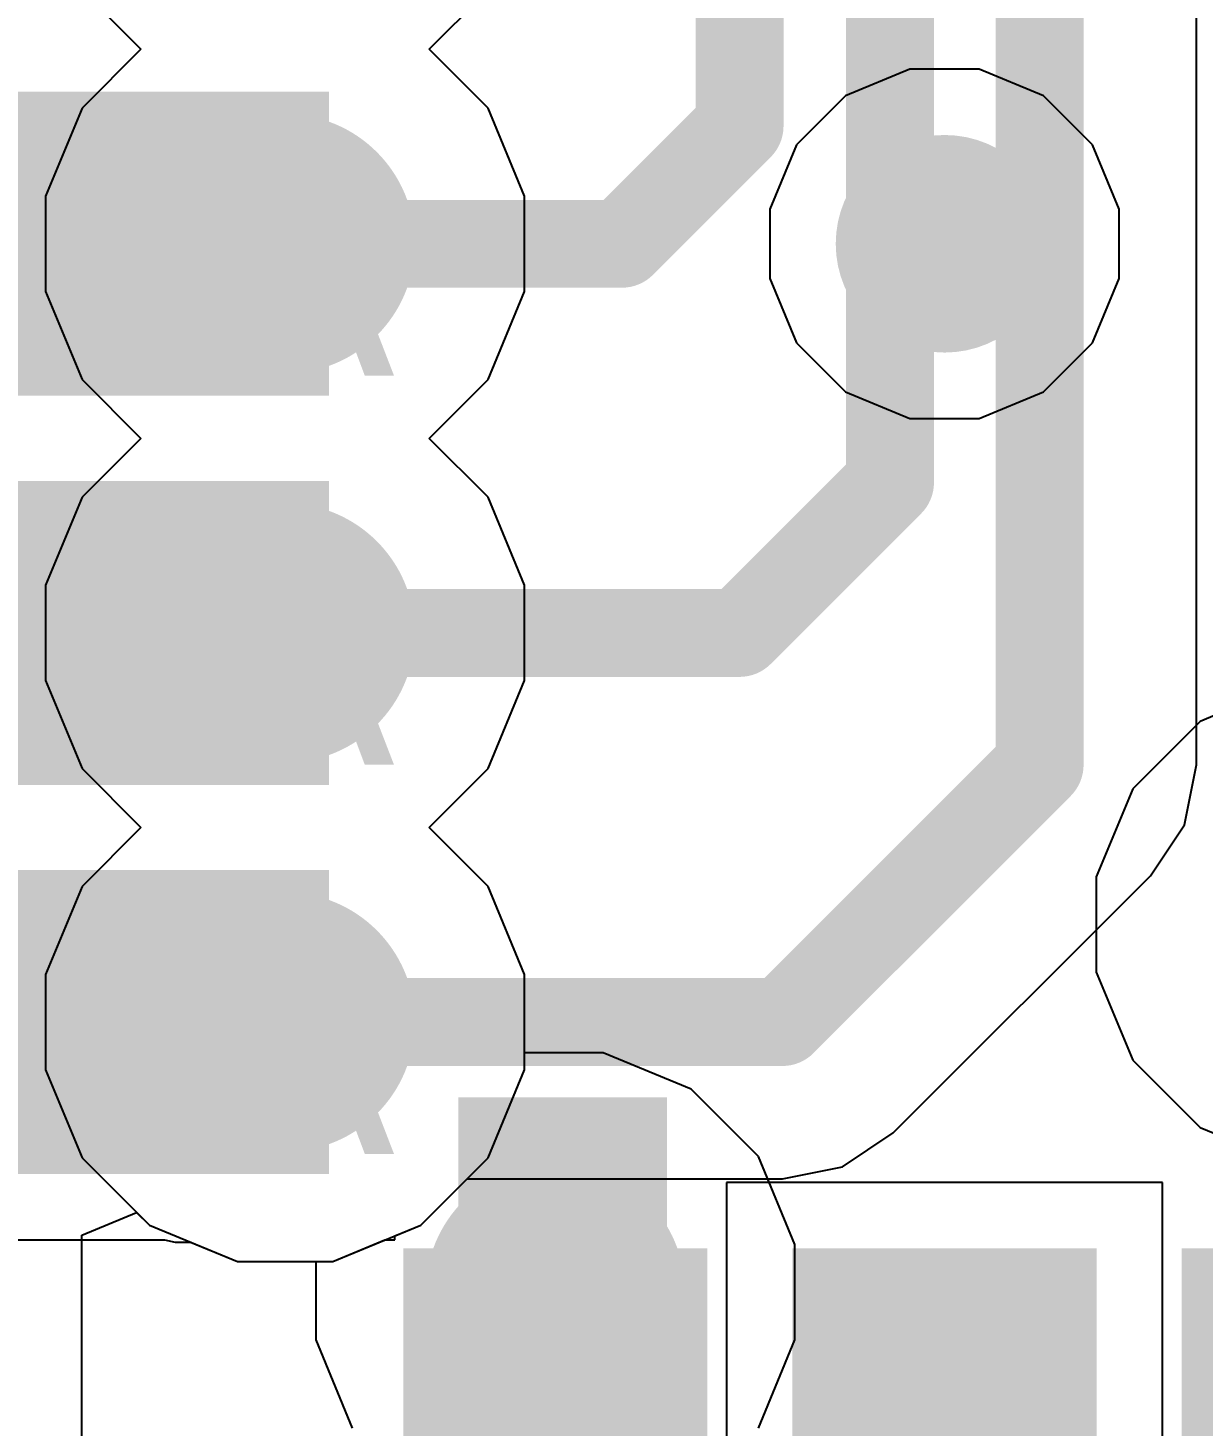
# Model space of a CAD drawing. Header units: inches. Extents: x 0 to 5271, y 0 to 5417.
# Drawn here: x 9.126 to 11.844, y 29.825 to 33.059 of the extents above; entities that cross this region are included whole.
import ezdxf

# ---------------------------------------------------------------- set-up
doc = ezdxf.new("R2010")
doc.units = ezdxf.units.IN
for name, color, linetype in [('Bottom Layer', 5, 'Continuous'), ('Drill Drawing', 1, 'Continuous'), ('L2_GND1', 16, 'Continuous'), ('L3_SIG1', 76, 'Continuous'), ('L4_PWR', 90, 'Continuous'), ('L5_GND2', 156, 'Continuous'), ('L6_SIG2', 130, 'Continuous'), ('L7_GND3', 216, 'Continuous'), ('Top Layer', 1, 'Continuous'), ('Top Overlay', 2, 'Continuous'), ('Top Paste', 8, 'Continuous'), ('Top Solder', 216, 'Continuous'), ('Via Holes', 16, 'Continuous')]:
    doc.layers.add(name, color=color, linetype=linetype)
doc.styles.add('Arial', font='', dxfattribs={"height": 0.2})
doc.styles.get('Arial').set_extended_font_data('Arial')

# ---------------------------------------------------------------- blocks, each defined once
blk = doc.blocks.new('AP6256__420')
at = {"layer": 'Top Layer'}
for points in [[(-4.2499, 6.25), (-4.2499, 5.125), (-4.7499, 5.125), (-4.7499, 6.25)], [(-3.35, 6.25), (-3.35, 5.125), (-3.85, 5.125), (-3.85, 6.25)], [(-2.4499, 6.25), (-2.4499, 5.125), (-2.9499, 5.125), (-2.9499, 6.25)], [(-5.1249, 4.25), (-6.2499, 4.25), (-6.2499, 4.75), (-5.1249, 4.75)], [(-5.1249, 3.35), (-6.2499, 3.35), (-6.2499, 3.85), (-5.1249, 3.85)]]:
    blk.add_hatch(color=1, dxfattribs=at).paths.add_polyline_path(points)
h = blk.add_hatch(color=1, dxfattribs=at)
edge = h.paths.add_edge_path()
edge.add_arc((-2.6999, 3.6), 0.15, 0, 360)
at = {"layer": 'Top Overlay'}
blk.add_hatch(color=2, dxfattribs=at).paths.add_polyline_path([(-5.0547, 4.2416), (-4.6737, 4.2416), (-4.6737, 4.7242), (-5.0547, 4.7242)])
at = {"layer": 'Top Paste'}
for points in [[(-4.2499, 6.25), (-4.2499, 5.125), (-4.7499, 5.125), (-4.7499, 6.25)], [(-3.35, 6.25), (-3.35, 5.125), (-3.85, 5.125), (-3.85, 6.25)], [(-2.4499, 6.25), (-2.4499, 5.125), (-2.9499, 5.125), (-2.9499, 6.25)], [(-5.1249, 4.25), (-6.2499, 4.25), (-6.2499, 4.75), (-5.1249, 4.75)], [(-5.1249, 3.35), (-6.2499, 3.35), (-6.2499, 3.85), (-5.1249, 3.85)]]:
    blk.add_hatch(color=8, dxfattribs=at).paths.add_polyline_path(points)
h = blk.add_hatch(color=8, dxfattribs=at)
edge = h.paths.add_edge_path()
edge.add_arc((-2.6999, 3.6), 0.15, 0, 360)
at = {"layer": 'Top Solder'}
for points in [[(-4.1483, 6.3516), (-4.1483, 5.0234), (-4.8515, 5.0234), (-4.8515, 6.3516)], [(-3.2484, 6.3516), (-3.2484, 5.0234), (-3.9516, 5.0234), (-3.9516, 6.3516)], [(-2.3483, 6.3516), (-2.3483, 5.0234), (-3.0515, 5.0234), (-3.0515, 6.3516)], [(-5.0233, 4.1484), (-6.3515, 4.1484), (-6.3515, 4.8516), (-5.0233, 4.8516)], [(-5.0233, 3.2484), (-6.3515, 3.2484), (-6.3515, 3.9516), (-5.0233, 3.9516)], [(-5.0233, 2.3484), (-6.3515, 2.3484), (-6.3515, 3.0516), (-5.0233, 3.0516)]]:
    blk.add_hatch(color=216, dxfattribs=at).paths.add_polyline_path(points)
h = blk.add_hatch(color=216, dxfattribs=at)
edge = h.paths.add_edge_path()
edge.add_arc((-2.6999, 3.6), 0.2516, 0, 360)

msp = doc.modelspace()

# ---------------------------------------------------------------- hatches: boundary and pattern name
at = {"layer": 'Bottom Layer'}
h = msp.add_hatch(color=5, dxfattribs=at)
edge = h.paths.add_edge_path()
edge.add_arc((9.721, 32.5598), 0.3, 0, 360)
h = msp.add_hatch(color=5, dxfattribs=at)
edge = h.paths.add_edge_path()
edge.add_arc((9.721, 31.6597), 0.3, 0, 360)
h = msp.add_hatch(color=5, dxfattribs=at)
edge = h.paths.add_edge_path()
edge.add_arc((9.721, 30.7598), 0.3, 0, 360)
h = msp.add_hatch(color=5, dxfattribs=at)
edge = h.paths.add_edge_path()
edge.add_arc((10.346, 30.1348), 0.3, 0, 360)
at = {"layer": 'L2_GND1'}
h = msp.add_hatch(color=16, dxfattribs=at)
edge = h.paths.add_edge_path()
edge.add_arc((9.721, 32.5598), 0.3, 0, 360)
h = msp.add_hatch(color=16, dxfattribs=at)
edge = h.paths.add_edge_path()
edge.add_arc((9.721, 31.6597), 0.3, 0, 360)
h = msp.add_hatch(color=16, dxfattribs=at)
edge = h.paths.add_edge_path()
edge.add_arc((9.721, 30.7598), 0.3, 0, 360)
h = msp.add_hatch(color=16, dxfattribs=at)
edge = h.paths.add_edge_path()
edge.add_arc((10.346, 30.1348), 0.3, 0, 360)
at = {"layer": 'L3_SIG1'}
h = msp.add_hatch(color=76, dxfattribs=at)
edge = h.paths.add_edge_path()
edge.add_arc((9.721, 32.5598), 0.3, 0, 360)
h = msp.add_hatch(color=76, dxfattribs=at)
edge = h.paths.add_edge_path()
edge.add_arc((9.721, 31.6597), 0.3, 0, 360)
h = msp.add_hatch(color=76, dxfattribs=at)
edge = h.paths.add_edge_path()
edge.add_arc((9.721, 30.7598), 0.3, 0, 360)
h = msp.add_hatch(color=76, dxfattribs=at)
edge = h.paths.add_edge_path()
edge.add_arc((10.346, 30.1348), 0.3, 0, 360)
at = {"layer": 'L4_PWR'}
h = msp.add_hatch(color=90, dxfattribs=at)
edge = h.paths.add_edge_path()
edge.add_arc((9.721, 32.5598), 0.3, 0, 360)
h = msp.add_hatch(color=90, dxfattribs=at)
edge = h.paths.add_edge_path()
edge.add_arc((9.721, 31.6597), 0.3, 0, 360)
h = msp.add_hatch(color=90, dxfattribs=at)
edge = h.paths.add_edge_path()
edge.add_arc((9.721, 30.7598), 0.3, 0, 360)
h = msp.add_hatch(color=90, dxfattribs=at)
edge = h.paths.add_edge_path()
edge.add_arc((10.346, 30.1348), 0.3, 0, 360)
at = {"layer": 'L5_GND2'}
h = msp.add_hatch(color=156, dxfattribs=at)
edge = h.paths.add_edge_path()
edge.add_arc((9.721, 32.5598), 0.3, 0, 360)
h = msp.add_hatch(color=156, dxfattribs=at)
edge = h.paths.add_edge_path()
edge.add_arc((9.721, 31.6597), 0.3, 0, 360)
h = msp.add_hatch(color=156, dxfattribs=at)
edge = h.paths.add_edge_path()
edge.add_arc((9.721, 30.7598), 0.3, 0, 360)
h = msp.add_hatch(color=156, dxfattribs=at)
edge = h.paths.add_edge_path()
edge.add_arc((10.346, 30.1348), 0.3, 0, 360)
at = {"layer": 'L6_SIG2'}
h = msp.add_hatch(color=130, dxfattribs=at)
edge = h.paths.add_edge_path()
edge.add_arc((9.721, 32.5598), 0.3, 0, 360)
h = msp.add_hatch(color=130, dxfattribs=at)
edge = h.paths.add_edge_path()
edge.add_arc((9.721, 31.6597), 0.3, 0, 360)
h = msp.add_hatch(color=130, dxfattribs=at)
edge = h.paths.add_edge_path()
edge.add_arc((9.721, 30.7598), 0.3, 0, 360)
h = msp.add_hatch(color=130, dxfattribs=at)
edge = h.paths.add_edge_path()
edge.add_arc((10.346, 30.1348), 0.3, 0, 360)
at = {"layer": 'L7_GND3'}
h = msp.add_hatch(color=216, dxfattribs=at)
edge = h.paths.add_edge_path()
edge.add_arc((9.721, 32.5598), 0.3, 0, 360)
h = msp.add_hatch(color=216, dxfattribs=at)
edge = h.paths.add_edge_path()
edge.add_arc((9.721, 31.6597), 0.3, 0, 360)
h = msp.add_hatch(color=216, dxfattribs=at)
edge = h.paths.add_edge_path()
edge.add_arc((9.721, 30.7598), 0.3, 0, 360)
h = msp.add_hatch(color=216, dxfattribs=at)
edge = h.paths.add_edge_path()
edge.add_arc((10.346, 30.1348), 0.3, 0, 360)
at = {"layer": 'Top Layer'}
h = msp.add_hatch(color=1, dxfattribs=at)
edge = h.paths.add_edge_path()
edge.add_arc((9.721, 32.5598), 0.3, 0, 360)
for points in [[(9.467, 32.3097), (9.721, 32.3097), (9.721, 32.8097), (9.467, 32.8097)], [(9.467, 31.4097), (9.721, 31.4097), (9.721, 31.9097), (9.467, 31.9097)], [(9.467, 30.5097), (9.721, 30.5097), (9.721, 31.0097), (9.467, 31.0097)]]:
    msp.add_hatch(color=1, dxfattribs=at).paths.add_polyline_path(points)
h = msp.add_hatch(color=1, dxfattribs=at)
edge = h.paths.add_edge_path()
edge.add_arc((9.721, 31.6597), 0.3, 0, 360)
h = msp.add_hatch(color=1, dxfattribs=at)
edge = h.paths.add_edge_path()
edge.add_arc((9.721, 30.7598), 0.3, 0, 360)
h = msp.add_hatch(color=1, dxfattribs=at)
edge = h.paths.add_edge_path()
edge.add_arc((10.346, 30.1348), 0.3, 0, 360)
at = {"layer": 'Via Holes'}
h = msp.add_hatch(color=7, dxfattribs=at)
edge = h.paths.add_edge_path()
edge.add_arc((9.721, 32.5598), 0.15, 0, 360)
h = msp.add_hatch(color=7, dxfattribs=at)
edge = h.paths.add_edge_path()
edge.add_arc((9.721, 31.6597), 0.15, 0, 360)
h = msp.add_hatch(color=7, dxfattribs=at)
edge = h.paths.add_edge_path()
edge.add_arc((9.721, 30.7598), 0.15, 0, 360)
h = msp.add_hatch(color=7, dxfattribs=at)
edge = h.paths.add_edge_path()
edge.add_arc((10.346, 30.1348), 0.15, 0, 360)

# ---------------------------------------------------------------- linework, layer by layer
at = {"layer": 'Bottom Layer'}
for p, q in [((9.2514, 33.1459), (9.3875, 33.0097)), ((10.0545, 33.0097), (10.1907, 33.1459)), ((9.3875, 33.0097), (9.2514, 32.8736)), ((10.1907, 32.8736), (10.0545, 33.0097)), ((9.2514, 32.8736), (9.167, 32.67)), ((10.275, 32.67), (10.1907, 32.8736)), ((9.167, 32.67), (9.167, 32.4496)), ((10.275, 32.4496), (10.275, 32.67)), ((9.167, 32.4496), (9.2514, 32.2459)), ((10.1907, 32.2459), (10.275, 32.4496)), ((9.2514, 32.2459), (9.3876, 32.1097)), ((10.0545, 32.1097), (10.1907, 32.2459)), ((9.3876, 32.1097), (9.2514, 31.9735)), ((10.1907, 31.9735), (10.0545, 32.1097)), ((9.2514, 31.9735), (9.167, 31.7699)), ((10.275, 31.7699), (10.1907, 31.9735)), ((9.167, 31.7699), (9.167, 31.5495)), ((10.275, 31.5495), (10.275, 31.7699)), ((9.167, 31.5495), (9.2514, 31.3459)), ((10.1907, 31.3459), (10.275, 31.5495)), ((9.2514, 31.3459), (9.3875, 31.2097)), ((10.0545, 31.2097), (10.1907, 31.3459)), ((9.3875, 31.2097), (9.2514, 31.0736)), ((10.1907, 31.0736), (10.0545, 31.2097)), ((9.2514, 31.0736), (9.167, 30.87)), ((10.275, 30.87), (10.1907, 31.0736)), ((9.167, 30.87), (9.167, 30.6496)), ((10.275, 30.6496), (10.275, 30.87)), ((9.167, 30.6496), (9.2514, 30.4459)), ((10.1907, 30.4459), (10.275, 30.6496)), ((9.2514, 30.4459), (9.4072, 30.2901)), ((10.0348, 30.2901), (10.1907, 30.4459)), ((9.4072, 30.2901), (9.6108, 30.2058)), ((9.8312, 30.2058), (10.0348, 30.2901)), ((9.6108, 30.2058), (9.8312, 30.2058))]:
    msp.add_line(p, q, dxfattribs=at)
at = {"layer": 'L2_GND1'}
for p, q in [((10.0545, 33.0097), (10.1907, 33.1459)), ((10.1907, 32.8736), (10.0545, 33.0097)), ((10.275, 32.67), (10.1907, 32.8736)), ((10.275, 32.4496), (10.275, 32.67)), ((10.1907, 32.2459), (10.275, 32.4496)), ((10.0545, 32.1097), (10.1907, 32.2459)), ((10.1907, 31.9735), (10.0545, 32.1097)), ((10.275, 31.7699), (10.1907, 31.9735)), ((10.275, 31.5495), (10.275, 31.7699)), ((10.1907, 31.3459), (10.275, 31.5495)), ((10.0545, 31.2097), (10.1907, 31.3459)), ((10.1907, 31.0736), (10.0545, 31.2097)), ((10.275, 30.87), (10.1907, 31.0736)), ((10.275, 30.6496), (10.275, 30.87)), ((10.1907, 30.4459), (10.275, 30.6496)), ((10.0348, 30.2901), (10.1907, 30.4459)), ((9.2506, 30.2671), (9.3776, 30.3197)), ((9.3776, 30.3197), (9.4072, 30.2901)), ((9.2506, 20.8933), (9.2506, 30.2671)), ((9.4072, 30.2901), (9.6108, 30.2058)), ((9.8312, 30.2058), (10.0348, 30.2901)), ((9.6108, 30.2058), (9.8312, 30.2058))]:
    msp.add_line(p, q, dxfattribs=at)
at = {"layer": 'L3_SIG1'}
for p, q in [((9.2514, 33.1459), (9.3875, 33.0097)), ((10.0545, 33.0097), (10.1907, 33.1459)), ((9.3875, 33.0097), (9.2514, 32.8736)), ((10.1907, 32.8736), (10.0545, 33.0097)), ((9.2514, 32.8736), (9.167, 32.67)), ((10.275, 32.67), (10.1907, 32.8736)), ((9.167, 32.67), (9.167, 32.4496)), ((10.275, 32.4496), (10.275, 32.67)), ((9.167, 32.4496), (9.2514, 32.2459)), ((10.1907, 32.2459), (10.275, 32.4496)), ((9.2514, 32.2459), (9.3876, 32.1097)), ((10.0545, 32.1097), (10.1907, 32.2459)), ((9.3876, 32.1097), (9.2514, 31.9735)), ((10.1907, 31.9735), (10.0545, 32.1097)), ((9.2514, 31.9735), (9.167, 31.7699)), ((10.275, 31.7699), (10.1907, 31.9735)), ((9.167, 31.7699), (9.167, 31.5495)), ((10.275, 31.5495), (10.275, 31.7699)), ((9.167, 31.5495), (9.2514, 31.3459)), ((10.1907, 31.3459), (10.275, 31.5495)), ((9.2514, 31.3459), (9.3875, 31.2097)), ((10.0545, 31.2097), (10.1907, 31.3459)), ((9.3875, 31.2097), (9.2514, 31.0736)), ((10.1907, 31.0736), (10.0545, 31.2097)), ((9.2514, 31.0736), (9.167, 30.87)), ((10.275, 30.87), (10.1907, 31.0736)), ((9.167, 30.87), (9.167, 30.6496)), ((10.275, 30.6496), (10.275, 30.87)), ((9.167, 30.6496), (9.2514, 30.4459)), ((10.1907, 30.4459), (10.275, 30.6496)), ((9.2514, 30.4459), (9.4072, 30.2901)), ((10.0348, 30.2901), (10.1907, 30.4459)), ((9.4072, 30.2901), (9.6108, 30.2058)), ((9.8312, 30.2058), (10.0348, 30.2901)), ((9.6108, 30.2058), (9.8312, 30.2058))]:
    msp.add_line(p, q, dxfattribs=at)
at = {"layer": 'L4_PWR'}
for p, q in [((9.2514, 33.1459), (9.3875, 33.0097)), ((10.0545, 33.0097), (10.1907, 33.1459)), ((9.3875, 33.0097), (9.2514, 32.8736)), ((10.1907, 32.8736), (10.0545, 33.0097)), ((9.2514, 32.8736), (9.167, 32.67)), ((10.275, 32.67), (10.1907, 32.8736)), ((9.167, 32.67), (9.167, 32.4496)), ((10.275, 32.4496), (10.275, 32.67)), ((9.167, 32.4496), (9.2514, 32.2459)), ((10.1907, 32.2459), (10.275, 32.4496)), ((9.2514, 32.2459), (9.3876, 32.1097)), ((10.0545, 32.1097), (10.1907, 32.2459)), ((9.3876, 32.1097), (9.2514, 31.9735)), ((10.1907, 31.9735), (10.0545, 32.1097)), ((9.2514, 31.9735), (9.167, 31.7699)), ((10.275, 31.7699), (10.1907, 31.9735)), ((9.167, 31.7699), (9.167, 31.5495)), ((10.275, 31.5495), (10.275, 31.7699)), ((9.167, 31.5495), (9.2514, 31.3459)), ((10.1907, 31.3459), (10.275, 31.5495)), ((12.0405, 31.5396), (11.8369, 31.4553)), ((11.8369, 31.4553), (11.6811, 31.2995)), ((9.2514, 31.3459), (9.3875, 31.2097)), ((10.0545, 31.2097), (10.1907, 31.3459)), ((11.6811, 31.2995), (11.5967, 31.0958)), ((9.3875, 31.2097), (9.2514, 31.0736)), ((10.1907, 31.0736), (10.0545, 31.2097)), ((9.2514, 31.0736), (9.167, 30.87)), ((10.275, 30.87), (10.1907, 31.0736)), ((11.5967, 31.0958), (11.5967, 30.8754)), ((9.167, 30.87), (9.167, 30.6496)), ((10.275, 30.6888), (10.275, 30.87)), ((11.5967, 30.8754), (11.6811, 30.6718)), ((10.4562, 30.6888), (10.275, 30.6888)), ((10.6598, 30.6044), (10.4562, 30.6888)), ((11.6811, 30.6718), (11.8369, 30.516)), ((9.167, 30.6496), (9.2514, 30.4459)), ((10.8157, 30.4486), (10.6598, 30.6044)), ((11.8369, 30.516), (12.0405, 30.4316)), ((9.2514, 30.4459), (9.4072, 30.2901)), ((10.9, 30.245), (10.8157, 30.4486)), ((9.4072, 30.2901), (9.6108, 30.2058)), ((10.9, 30.0246), (10.9, 30.245)), ((9.6108, 30.2058), (9.792, 30.2058)), ((9.792, 30.2058), (9.792, 30.0246)), ((9.792, 30.0246), (9.8764, 29.8209)), ((10.8157, 29.8209), (10.9, 30.0246))]:
    msp.add_line(p, q, dxfattribs=at)
at = {"layer": 'L5_GND2'}
for p, q in [((9.2514, 33.1459), (9.3875, 33.0097)), ((10.0545, 33.0097), (10.1907, 33.1459)), ((9.3875, 33.0097), (9.2514, 32.8736)), ((10.1907, 32.8736), (10.0545, 33.0097)), ((9.2514, 32.8736), (9.167, 32.67)), ((10.275, 32.67), (10.1907, 32.8736)), ((9.167, 32.67), (9.167, 32.4496)), ((10.275, 32.4496), (10.275, 32.67)), ((9.167, 32.4496), (9.2514, 32.2459)), ((10.1907, 32.2459), (10.275, 32.4496)), ((9.2514, 32.2459), (9.3876, 32.1097)), ((10.0545, 32.1097), (10.1907, 32.2459)), ((9.3876, 32.1097), (9.2514, 31.9735)), ((10.1907, 31.9735), (10.0545, 32.1097)), ((9.2514, 31.9735), (9.167, 31.7699)), ((10.275, 31.7699), (10.1907, 31.9735)), ((9.167, 31.7699), (9.167, 31.5495)), ((10.275, 31.5495), (10.275, 31.7699)), ((9.167, 31.5495), (9.2514, 31.3459)), ((10.1907, 31.3459), (10.275, 31.5495)), ((9.2514, 31.3459), (9.3875, 31.2097)), ((10.0545, 31.2097), (10.1907, 31.3459)), ((9.3875, 31.2097), (9.2514, 31.0736)), ((10.1907, 31.0736), (10.0545, 31.2097)), ((9.2514, 31.0736), (9.167, 30.87)), ((10.275, 30.87), (10.1907, 31.0736)), ((9.167, 30.87), (9.167, 30.6496)), ((10.275, 30.6496), (10.275, 30.87)), ((9.167, 30.6496), (9.2514, 30.4459)), ((10.1907, 30.4459), (10.275, 30.6496)), ((9.2514, 30.4459), (9.4072, 30.2901)), ((10.0348, 30.2901), (10.1907, 30.4459)), ((9.4072, 30.2901), (9.6108, 30.2058)), ((9.8312, 30.2058), (10.0348, 30.2901)), ((9.6108, 30.2058), (9.8312, 30.2058))]:
    msp.add_line(p, q, dxfattribs=at)
at = {"layer": 'L6_SIG2'}
for p, q in [((11.8286, 31.3547), (11.8286, 33.3877)), ((9.2514, 33.1459), (9.3875, 33.0097)), ((9.3875, 33.0097), (9.2514, 32.8736)), ((9.2514, 32.8736), (9.167, 32.67)), ((9.167, 32.67), (9.167, 32.4496)), ((9.167, 32.4496), (9.2514, 32.2459)), ((9.2514, 32.2459), (9.3876, 32.1097)), ((9.3876, 32.1097), (9.2514, 31.9735)), ((9.2514, 31.9735), (9.167, 31.7699)), ((9.167, 31.7699), (9.167, 31.5495)), ((9.167, 31.5495), (9.2514, 31.3459)), ((9.2514, 31.3459), (9.3875, 31.2097)), ((11.801, 31.2159), (11.8286, 31.3546)), ((11.8286, 31.3546), (11.8286, 31.3547)), ((9.3875, 31.2097), (9.2514, 31.0736)), ((11.7224, 31.0983), (11.801, 31.2159)), ((9.2514, 31.0736), (9.167, 30.87)), ((11.1275, 30.5034), (11.7224, 31.0983)), ((11.7224, 31.0983), (11.7224, 31.0983)), ((9.167, 30.87), (9.167, 30.6496)), ((9.167, 30.6496), (9.2514, 30.4459)), ((11.0099, 30.4248), (11.1275, 30.5034)), ((9.2514, 30.4459), (9.4072, 30.2901)), ((10.0348, 30.2901), (10.1419, 30.3972)), ((10.1419, 30.3972), (10.8711, 30.3972)), ((10.8711, 30.3972), (10.8712, 30.3972)), ((10.8712, 30.3972), (11.0099, 30.4248)), ((9.4072, 30.2901), (9.6108, 30.2058)), ((9.8312, 30.2058), (10.0348, 30.2901)), ((9.6108, 30.2058), (9.8312, 30.2058))]:
    msp.add_line(p, q, dxfattribs=at)
for points in [[(10.7721, 32.832, 0.2032, 0.2032, 0), (10.7721, 34.0438, 0.2032, 0.2032, 0)], [(11.12, 32.0076, 0.2032, 0.2032, 0), (11.12, 33.8022, 0.2032, 0.2032, 0)], [(11.466, 31.3546, 0.2032, 0.2032, 0), (11.466, 33.5379, 0.2032, 0.2032, 0)], [(10.4999, 32.5598, 0.2032, 0.2032, 0), (10.7721, 32.832, 0.2032, 0.2032, 0)], [(9.721, 32.5598, 0.2032, 0.2032, 0), (10.4999, 32.5598, 0.2032, 0.2032, 0)], [(10.7721, 31.6597, 0.2032, 0.2032, 0), (11.12, 32.0076, 0.2032, 0.2032, 0)], [(9.721, 31.6597, 0.2032, 0.2032, 0), (10.7721, 31.6597, 0.2032, 0.2032, 0)], [(10.8712, 30.7598, 0.2032, 0.2032, 0), (11.466, 31.3546, 0.2032, 0.2032, 0)], [(9.721, 30.7598, 0.2032, 0.2032, 0), (10.8712, 30.7598, 0.2032, 0.2032, 0)]]:
    msp.add_lwpolyline(points, format="xyseb", dxfattribs=at)
for points in [[(10.7213, 32.832, 0.1016, 0.1016, 1), (10.8229, 32.832, 0.1016, 0.1016, 1)], [(10.7213, 32.832, 0.1016, 0.1016, 1), (10.8229, 32.832, 0.1016, 0.1016, 1)], [(9.6702, 32.5598, 0.1016, 0.1016, 1), (9.7718, 32.5598, 0.1016, 0.1016, 1)], [(10.4491, 32.5598, 0.1016, 0.1016, 1), (10.5507, 32.5598, 0.1016, 0.1016, 1)], [(10.4491, 32.5598, 0.1016, 0.1016, 1), (10.5507, 32.5598, 0.1016, 0.1016, 1)], [(11.0692, 32.0076, 0.1016, 0.1016, 1), (11.1708, 32.0076, 0.1016, 0.1016, 1)], [(11.0692, 32.0076, 0.1016, 0.1016, 1), (11.1708, 32.0076, 0.1016, 0.1016, 1)], [(9.6702, 31.6597, 0.1016, 0.1016, 1), (9.7718, 31.6597, 0.1016, 0.1016, 1)], [(10.7213, 31.6597, 0.1016, 0.1016, 1), (10.8229, 31.6597, 0.1016, 0.1016, 1)], [(10.7213, 31.6597, 0.1016, 0.1016, 1), (10.8229, 31.6597, 0.1016, 0.1016, 1)], [(11.4152, 31.3546, 0.1016, 0.1016, 1), (11.5168, 31.3546, 0.1016, 0.1016, 1)], [(11.4152, 31.3546, 0.1016, 0.1016, 1), (11.5168, 31.3546, 0.1016, 0.1016, 1)], [(9.6702, 30.7598, 0.1016, 0.1016, 1), (9.7718, 30.7598, 0.1016, 0.1016, 1)], [(10.8204, 30.7598, 0.1016, 0.1016, 1), (10.922, 30.7598, 0.1016, 0.1016, 1)], [(10.8204, 30.7598, 0.1016, 0.1016, 1), (10.922, 30.7598, 0.1016, 0.1016, 1)]]:
    msp.add_lwpolyline(points, format="xyseb", close=True, dxfattribs=at)
at = {"layer": 'L7_GND3'}
for p, q in [((9.2514, 33.1459), (9.3875, 33.0097)), ((10.0545, 33.0097), (10.1907, 33.1459)), ((9.3875, 33.0097), (9.2514, 32.8736)), ((10.1907, 32.8736), (10.0545, 33.0097)), ((9.2514, 32.8736), (9.167, 32.67)), ((10.275, 32.67), (10.1907, 32.8736)), ((9.167, 32.67), (9.167, 32.4496)), ((10.275, 32.4496), (10.275, 32.67)), ((9.167, 32.4496), (9.2514, 32.2459)), ((10.1907, 32.2459), (10.275, 32.4496)), ((9.2514, 32.2459), (9.3876, 32.1097)), ((10.0545, 32.1097), (10.1907, 32.2459)), ((9.3876, 32.1097), (9.2514, 31.9735)), ((10.1907, 31.9735), (10.0545, 32.1097)), ((9.2514, 31.9735), (9.167, 31.7699)), ((10.275, 31.7699), (10.1907, 31.9735)), ((9.167, 31.7699), (9.167, 31.5495)), ((10.275, 31.5495), (10.275, 31.7699)), ((9.167, 31.5495), (9.2514, 31.3459)), ((10.1907, 31.3459), (10.275, 31.5495)), ((9.2514, 31.3459), (9.3875, 31.2097)), ((10.0545, 31.2097), (10.1907, 31.3459)), ((9.3875, 31.2097), (9.2514, 31.0736)), ((10.1907, 31.0736), (10.0545, 31.2097)), ((9.2514, 31.0736), (9.167, 30.87)), ((10.275, 30.87), (10.1907, 31.0736)), ((9.167, 30.87), (9.167, 30.6496)), ((10.275, 30.6496), (10.275, 30.87)), ((9.167, 30.6496), (9.2514, 30.4459)), ((10.1907, 30.4459), (10.275, 30.6496)), ((9.2514, 30.4459), (9.4072, 30.2901)), ((10.0348, 30.2901), (10.1907, 30.4459)), ((9.4072, 30.2901), (9.6108, 30.2058)), ((9.8312, 30.2058), (10.0348, 30.2901)), ((9.6108, 30.2058), (9.8312, 30.2058))]:
    msp.add_line(p, q, dxfattribs=at)
at = {"layer": 'Top Layer'}
for p, q in [((10.0545, 33.0097), (10.1907, 33.1459)), ((10.1907, 32.8736), (10.0545, 33.0097)), ((11.1656, 32.9638), (11.0172, 32.9023)), ((11.3264, 32.9638), (11.1656, 32.9638)), ((11.4748, 32.9023), (11.3264, 32.9638)), ((11.0172, 32.9023), (10.9035, 32.7886)), ((11.5885, 32.7886), (11.4748, 32.9023)), ((10.275, 32.67), (10.1907, 32.8736)), ((10.9035, 32.7886), (10.842, 32.6401)), ((11.65, 32.6401), (11.5885, 32.7886)), ((10.275, 32.4496), (10.275, 32.67)), ((10.842, 32.6401), (10.842, 32.4794)), ((11.65, 32.4794), (11.65, 32.6401)), ((10.842, 32.4794), (10.9035, 32.3309)), ((11.5885, 32.3309), (11.65, 32.4794)), ((10.1907, 32.2459), (10.275, 32.4496)), ((10.9035, 32.3309), (11.0172, 32.2173)), ((11.4748, 32.2173), (11.5885, 32.3309)), ((10.0545, 32.1097), (10.1907, 32.2459)), ((11.0172, 32.2173), (11.1656, 32.1558)), ((11.3264, 32.1558), (11.4748, 32.2173)), ((11.1656, 32.1558), (11.3264, 32.1558)), ((10.1907, 31.9735), (10.0545, 32.1097)), ((10.275, 31.7699), (10.1907, 31.9735)), ((10.275, 31.5495), (10.275, 31.7699)), ((10.1907, 31.3459), (10.275, 31.5495)), ((10.0545, 31.2097), (10.1907, 31.3459)), ((10.1907, 31.0736), (10.0545, 31.2097)), ((10.275, 30.87), (10.1907, 31.0736)), ((10.275, 30.6496), (10.275, 30.87)), ((10.1907, 30.4459), (10.275, 30.6496)), ((10.0348, 30.2901), (10.1907, 30.4459)), ((11.75, 30.3888), (10.742, 30.3888)), ((10.742, 30.3888), (10.742, 28.7558)), ((11.75, 28.7558), (11.75, 30.3888)), ((9.975, 30.2653), (10.0348, 30.2901)), ((9.975, 30.2558), (9.975, 30.2653)), ((8.342, 30.2558), (9.4418, 30.2558)), ((9.4418, 30.2558), (9.467, 30.2507)), ((9.467, 30.2507), (9.5022, 30.2507)), ((9.5022, 30.2507), (9.6108, 30.2058)), ((9.8312, 30.2058), (9.9519, 30.2558)), ((9.9519, 30.2558), (9.975, 30.2558)), ((9.6108, 30.2058), (9.8312, 30.2058))]:
    msp.add_line(p, q, dxfattribs=at)
msp.add_lwpolyline([(10.346, 29.5723, 0.4572, 0.4572, 0), (10.346, 30.1348, 0.4572, 0.4572, 0)], format="xyseb", dxfattribs=at)
msp.add_lwpolyline([(10.2317, 30.1348, 0.2286, 0.2286, 1), (10.4603, 30.1348, 0.2286, 0.2286, 1)], format="xyseb", close=True, dxfattribs=at)

# ---------------------------------------------------------------- block references
at = {"rotation": 90}
msp.add_blockref('AP6256__420', (14.846, 35.2597), dxfattribs=at)

# ---------------------------------------------------------------- texts
at = {"layer": 'Drill Drawing', "style": 'Arial'}
for p in [(9.5009, 32.255), (9.5009, 31.355), (9.5009, 30.455), (10.1259, 29.83)]:
    msp.add_text('A', height=0.508, dxfattribs=at).set_placement(p)

doc.saveas('drawing.dxf')
